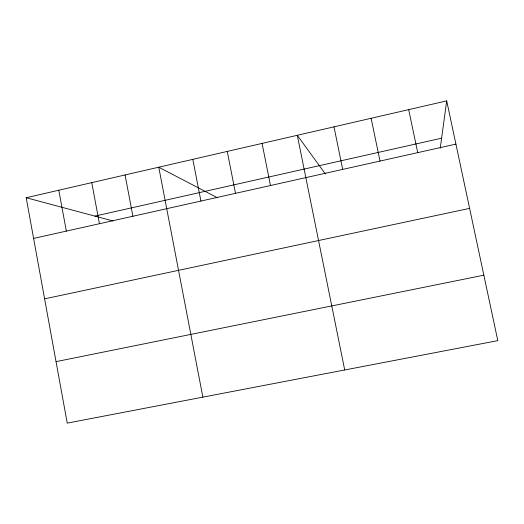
<?xml version="1.0" encoding="UTF-8"?>
<svg xmlns="http://www.w3.org/2000/svg" width="524" height="524" viewBox="0 0 524 524"><rect width="100%" height="100%" fill="white"/><g stroke="black" fill="none" stroke-linecap="round" stroke-linejoin="round"><path stroke-width="0.79" d="M440.226 148.24L446.703 100.877L26.2 197.731L67.242 423.123L497.8 340.639L446.703 100.877M94.87 216.104L441.601 138.192M33.608 238.42L455.919 144.113M44.612 298.844L469.615 208.375M56.048 361.645L483.849 275.185M26.2 197.731L112.902 220.932M217.591 197.856L158.759 167.202L202.867 397.14M325.339 173.883L297.291 135.29L344.707 369.97M408.687 109.634L417.733 152.641M371.123 118.286L379.998 161.071M333.991 126.834L342.703 169.396M262.079 143.399L270.476 185.522M227.252 151.423L235.505 193.336M192.819 159.355L200.921 201.059M125.072 174.957L132.893 216.248M91.759 182.634L99.436 223.715M58.799 190.225L66.345 231.11"/></g></svg>
